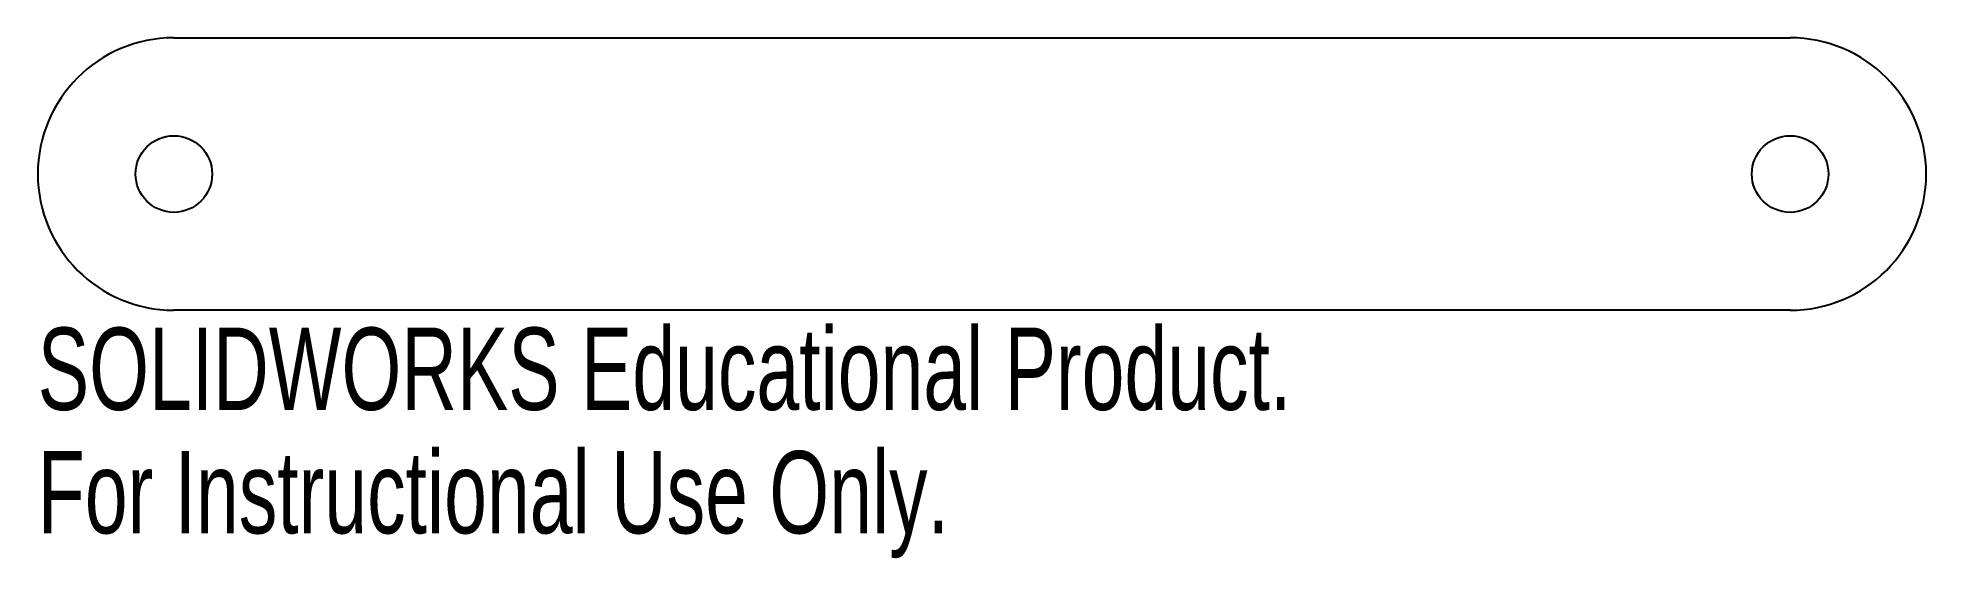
# Model space of a CAD drawing. Header units: millimetres. Extents: x -56 to 56, y -23 to 8.
import ezdxf

# ---------------------------------------------------------------- set-up
doc = ezdxf.new("R2010")
doc.units = ezdxf.units.MM
doc.styles.add('SLDTEXTSTYLE0', font='TXT', dxfattribs={"width": 0.7})

msp = doc.modelspace()

# ---------------------------------------------------------------- linework, layer by layer
at = {"color": 7, "linetype": 'Continuous', "lineweight": 25}
for p, q in [((-47.5, 8), (47.5, 8)), ((47.5, -8), (-47.5, -8))]:
    msp.add_line(p, q, dxfattribs=at)
for centre in [(-47.5, 0), (47.5, 0)]:
    msp.add_circle(centre, 2.25, dxfattribs=at)
for centre, start, end in [((-47.5, 0), 90, 270), ((47.5, 0), 270, 90)]:
    msp.add_arc(centre, 8, start, end, dxfattribs=at)

# ---------------------------------------------------------------- texts
at = {"color": 7, "linetype": 'Continuous', "char_height": 4.8336, "attachment_point": 1, "style": 'SLDTEXTSTYLE0'}
for s, insert in [('SOLIDWORKS Educational Product.', (-55.5, -9.02)), ('For Instructional Use Only.', (-55.5, -16.27))]:
    msp.add_mtext(s, dxfattribs=dict(at, insert=insert))

doc.saveas('drawing.dxf')
